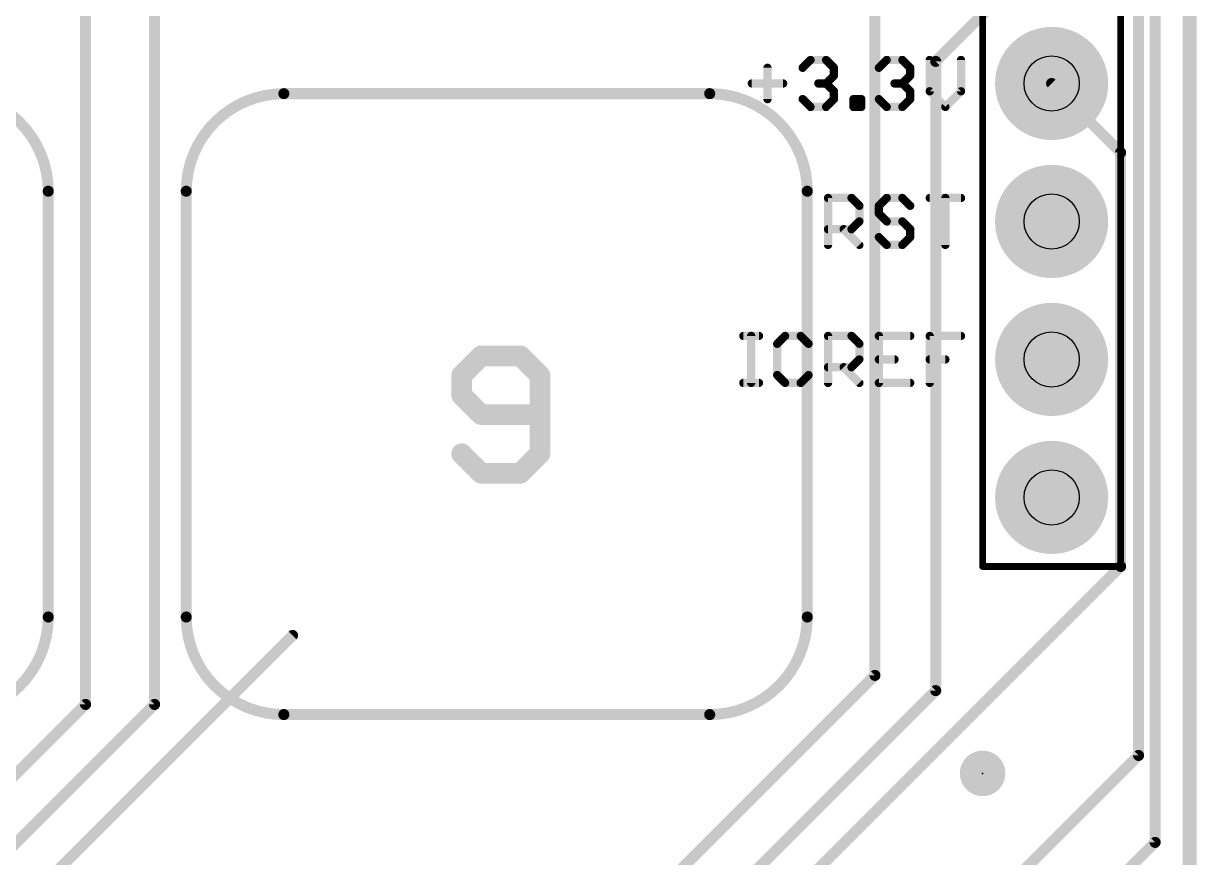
# Model space of a CAD drawing. Extents: x -25 to 82, y -26 to 60.
# Drawn here: x 31.88 to 53.47, y 12.42 to 27.77 of the extents above; entities that cross this region are included whole.
import ezdxf

# ---------------------------------------------------------------- set-up
doc = ezdxf.new("R2010")
doc.units = 0
for name, color, linetype in [('1', 12, 'CONTINUOUS'), ('16', 132, 'CONTINUOUS'), ('17', 110, 'CONTINUOUS'), ('20', 53, 'CONTINUOUS'), ('21', 53, 'CONTINUOUS'), ('23', 53, 'CONTINUOUS'), ('29', 253, 'CONTINUOUS'), ('30', 253, 'CONTINUOUS'), ('44', 253, 'CONTINUOUS'), ('51', 53, 'CONTINUOUS')]:
    doc.layers.add(name, color=color, linetype=linetype)

# ---------------------------------------------------------------- blocks, each defined once
blk = doc.blocks.new('PIE')
at = {"const_width": 0.5}
blk.add_lwpolyline([(0, -0.25, 1), (0, 0.25, 1), (0, -0.25)], format="xyb", dxfattribs=at)
blk = doc.blocks.new('ROUNDP')
at = {"const_width": 0.5}
blk.add_lwpolyline([(0, -0.25, 1), (0, 0.25, 1), (0, -0.25)], format="xyb", dxfattribs=at)

msp = doc.modelspace()

# ---------------------------------------------------------------- linework, layer by layer
at = {"layer": '1', "const_width": 0.2032}
for points in [[(47.5488, 15.7734), (47.5488, 51.3588)], [(52.4002, 14.3002), (52.4002, 50.4444)], [(33.02, 15.24), (33.02, 40.64)], [(48.6664, 27.0764), (50.8, 29.21)], [(34.29, 15.24), (34.29, 27.94)], [(48.6664, 15.494), (48.6664, 27.0764)], [(44.507, 26.4828), (36.669, 26.4828)], [(32.333, 16.8488), (32.333, 24.6868)], [(34.873, 24.6868), (34.873, 16.8488)], [(46.303, 16.8488), (46.303, 24.6868)], [(31.115, 10.795), (36.83, 16.51)], [(42.1386, 10.3632), (47.5488, 15.7734)], [(43.0022, 9.8298), (48.6664, 15.494)], [(30.48, 12.7), (33.02, 15.24)], [(30.48, 11.43), (34.29, 15.24)], [(36.669, 15.0528), (44.507, 15.0528)], [(45.5422, 7.4422), (52.4002, 14.3002)]]:
    msp.add_lwpolyline(points, dxfattribs=at)
at = {"layer": '1'}
for points, const_width in [([(48.7172, 27.0764, 1), (48.6156, 27.0764)], 0.1016), ([(48.6305, 27.1123, 1), (48.7023, 27.0405)], 0.1016), ([(32.333, 24.6868, 0.4142), (30.537, 26.4828)], 0.2032), ([(36.669, 26.4828, 0.4142), (34.873, 24.6868)], 0.2032), ([(36.669, 26.5336, 1), (36.669, 26.432)], 0.1016), ([(36.669, 26.432, 1), (36.669, 26.5336)], 0.1016), ([(46.303, 24.6868, 0.4142), (44.507, 26.4828)], 0.2032), ([(44.507, 26.5336, 1), (44.507, 26.432)], 0.1016), ([(44.507, 26.432, 1), (44.507, 26.5336)], 0.1016), ([(32.3838, 24.6868, 1), (32.2822, 24.6868)], 0.1016), ([(32.2822, 24.6868, 1), (32.3838, 24.6868)], 0.1016), ([(34.9238, 24.6868, 1), (34.8222, 24.6868)], 0.1016), ([(34.8222, 24.6868, 1), (34.9238, 24.6868)], 0.1016), ([(46.3538, 24.6868, 1), (46.2522, 24.6868)], 0.1016), ([(46.2522, 24.6868, 1), (46.3538, 24.6868)], 0.1016), ([(30.537, 15.0528, 0.4142), (32.333, 16.8488)], 0.2032), ([(32.3838, 16.8488, 1), (32.2822, 16.8488)], 0.1016), ([(32.2822, 16.8488, 1), (32.3838, 16.8488)], 0.1016), ([(34.873, 16.8488, 0.4142), (36.669, 15.0528)], 0.2032), ([(34.9238, 16.8488, 1), (34.8222, 16.8488)], 0.1016), ([(34.8222, 16.8488, 1), (34.9238, 16.8488)], 0.1016), ([(44.507, 15.0528, 0.4142), (46.303, 16.8488)], 0.2032), ([(46.3538, 16.8488, 1), (46.2522, 16.8488)], 0.1016), ([(46.2522, 16.8488, 1), (46.3538, 16.8488)], 0.1016), ([(36.8659, 16.4741, 1), (36.7941, 16.5459)], 0.1016), ([(47.498, 15.7734, 1), (47.5996, 15.7734)], 0.1016), ([(47.5847, 15.7375, 1), (47.5129, 15.8093)], 0.1016), ([(48.7023, 15.4581, 1), (48.6305, 15.5299)], 0.1016), ([(33.0559, 15.2041, 1), (32.9841, 15.2759)], 0.1016), ([(34.3259, 15.2041, 1), (34.2541, 15.2759)], 0.1016), ([(48.6156, 15.494, 1), (48.7172, 15.494)], 0.1016), ([(32.9692, 15.24, 1), (33.0708, 15.24)], 0.1016), ([(34.2392, 15.24, 1), (34.3408, 15.24)], 0.1016), ([(36.669, 15.1036, 1), (36.669, 15.002)], 0.1016), ([(36.669, 15.002, 1), (36.669, 15.1036)], 0.1016), ([(44.507, 15.1036, 1), (44.507, 15.002)], 0.1016), ([(44.507, 15.002, 1), (44.507, 15.1036)], 0.1016), ([(52.3494, 14.3002, 1), (52.451, 14.3002)], 0.1016), ([(52.4361, 14.2643, 1), (52.3643, 14.3361)], 0.1016)]:
    msp.add_lwpolyline(points, format="xyb", dxfattribs=dict(at, const_width=const_width))
at = {"layer": '16', "const_width": 0.2032}
for points in [[(52.705, 29.845), (52.705, 12.7)], [(52.07, 25.4), (50.8, 26.67)], [(52.07, 17.78), (52.07, 25.4)], [(45.72, 11.43), (52.07, 17.78)], [(52.705, 12.7), (45.085, 5.08)]]:
    msp.add_lwpolyline(points, dxfattribs=at)
at = {"layer": '16', "const_width": 0.1016}
for points in [[(50.8359, 26.7059, 1), (50.7641, 26.6341)], [(52.1208, 25.4, 1), (52.0192, 25.4)], [(52.0341, 25.3641, 1), (52.1059, 25.4359)], [(52.0192, 17.78, 1), (52.1208, 17.78)], [(52.1059, 17.7441, 1), (52.0341, 17.8159)], [(52.6542, 12.7, 1), (52.7558, 12.7)], [(52.7409, 12.6641, 1), (52.6691, 12.7359)]]:
    msp.add_lwpolyline(points, format="xyb", dxfattribs=at)
at = {"layer": '20', "const_width": 0.2032}
msp.add_lwpolyline([(53.34, 57.15), (53.34, 2.54)], dxfattribs=at)
at = {"layer": '21'}
for points, const_width in [([(45.5702, 26.9585), (45.5702, 26.3823)], 0.1524), ([(46.2176, 26.9585), (46.3616, 27.1025)], 0.1524), ([(46.3616, 27.1025), (46.6498, 27.1025)], 0.1524), ([(46.6498, 27.1025), (46.7938, 26.9585)], 0.1524), ([(46.7938, 26.9585), (46.7938, 26.8144)], 0.1524), ([(47.6209, 26.9585), (47.7649, 27.1025)], 0.1524), ([(47.7649, 27.1025), (48.053, 27.1025)], 0.1524), ([(48.053, 27.1025), (48.1971, 26.9585)], 0.1524), ([(48.1971, 26.9585), (48.1971, 26.8144)], 0.1524), ([(48.5564, 27.1025), (48.5564, 26.5263)], 0.1524), ([(49.1326, 26.5263), (49.1326, 27.1025)], 0.1524), ([(46.7938, 26.8144), (46.6498, 26.6704)], 0.1524), ([(48.1971, 26.8144), (48.053, 26.6704)], 0.1524), ([(45.2821, 26.6704), (45.8583, 26.6704)], 0.1524), ([(46.6498, 26.6704), (46.5057, 26.6704)], 0.1524), ([(46.6498, 26.6704), (46.7938, 26.5263)], 0.1524), ([(46.7938, 26.5263), (46.7938, 26.3823)], 0.1524), ([(48.053, 26.6704), (47.909, 26.6704)], 0.1524), ([(48.053, 26.6704), (48.1971, 26.5263)], 0.1524), ([(48.1971, 26.5263), (48.1971, 26.3823)], 0.1524), ([(48.5564, 26.5263), (48.8445, 26.2382)], 0.1524), ([(48.8445, 26.2382), (49.1326, 26.5263)], 0.1524), ([(46.3616, 26.2382), (46.2176, 26.3823)], 0.1524), ([(46.7938, 26.3823), (46.6498, 26.2382)], 0.1524), ([(47.1531, 26.2382), (47.1531, 26.3823)], 0.1524), ([(47.1531, 26.3823), (47.2972, 26.3823)], 0.1524), ([(47.2972, 26.3823), (47.2972, 26.2382)], 0.1524), ([(47.7649, 26.2382), (47.6209, 26.3823)], 0.1524), ([(48.1971, 26.3823), (48.053, 26.2382)], 0.1524), ([(46.6498, 26.2382), (46.3616, 26.2382)], 0.1524), ([(47.2972, 26.2382), (47.1531, 26.2382)], 0.1524), ([(48.053, 26.2382), (47.7649, 26.2382)], 0.1524), ([(46.6853, 23.6982), (46.6853, 24.5625)], 0.1524), ([(46.6853, 24.5625), (47.1175, 24.5625)], 0.1524), ([(47.1175, 24.5625), (47.2616, 24.4185)], 0.1524), ([(47.7649, 24.5625), (47.6209, 24.4185)], 0.1524), ([(48.053, 24.5625), (47.7649, 24.5625)], 0.1524), ([(48.1971, 24.4185), (48.053, 24.5625)], 0.1524), ([(48.5564, 24.5625), (49.1326, 24.5625)], 0.1524), ([(48.8445, 23.6982), (48.8445, 24.5625)], 0.1524), ([(47.2616, 24.4185), (47.2616, 24.1304)], 0.1524), ([(47.6209, 24.4185), (47.6209, 24.2744)], 0.1524), ([(47.2616, 24.1304), (47.1175, 23.9863)], 0.1524), ([(47.6209, 24.2744), (47.7649, 24.1304)], 0.1524), ([(47.7649, 24.1304), (48.053, 24.1304)], 0.1524), ([(48.053, 24.1304), (48.1971, 23.9863)], 0.1524), ([(47.1175, 23.9863), (46.6853, 23.9863)], 0.1524), ([(46.9735, 23.9863), (47.2616, 23.6982)], 0.1524), ([(48.1971, 23.9863), (48.1971, 23.8423)], 0.1524), ([(47.7649, 23.6982), (47.6209, 23.8423)], 0.1524), ([(48.053, 23.6982), (47.7649, 23.6982)], 0.1524), ([(48.1971, 23.8423), (48.053, 23.6982)], 0.1524), ([(45.1261, 22.0225), (45.4143, 22.0225)], 0.1524), ([(45.2702, 21.1582), (45.2702, 22.0225)], 0.1524), ([(45.8939, 22.0225), (45.7498, 21.8785)], 0.1524), ([(46.182, 22.0225), (45.8939, 22.0225)], 0.1524), ([(46.326, 21.8785), (46.182, 22.0225)], 0.1524), ([(46.6853, 21.1582), (46.6853, 22.0225)], 0.1524), ([(46.6853, 22.0225), (47.1175, 22.0225)], 0.1524), ([(47.1175, 22.0225), (47.2616, 21.8785)], 0.1524), ([(48.1971, 22.0225), (47.6209, 22.0225)], 0.1524), ([(47.6209, 22.0225), (47.6209, 21.1582)], 0.1524), ([(48.5564, 21.1582), (48.5564, 22.0225)], 0.1524), ([(48.5564, 22.0225), (49.1326, 22.0225)], 0.1524), ([(40.3016, 21.6553), (39.9415, 21.2952)], 0.381), ([(41.0219, 21.6553), (40.3016, 21.6553)], 0.381), ([(41.3821, 21.2952), (41.0219, 21.6553)], 0.381), ([(45.7498, 21.8785), (45.7498, 21.3023)], 0.1524), ([(46.326, 21.3023), (46.326, 21.8785)], 0.1524), ([(47.2616, 21.8785), (47.2616, 21.5904)], 0.1524), ([(47.2616, 21.5904), (47.1175, 21.4463)], 0.1524), ([(47.6209, 21.5904), (47.909, 21.5904)], 0.1524), ([(48.5564, 21.5904), (48.8445, 21.5904)], 0.1524), ([(39.9415, 21.2952), (39.9415, 20.9351)], 0.381), ([(41.3821, 19.8546), (41.3821, 21.2952)], 0.381), ([(45.7498, 21.3023), (45.8939, 21.1582)], 0.1524), ([(46.182, 21.1582), (46.326, 21.3023)], 0.1524), ([(47.1175, 21.4463), (46.6853, 21.4463)], 0.1524), ([(46.9735, 21.4463), (47.2616, 21.1582)], 0.1524), ([(45.1261, 21.1582), (45.4143, 21.1582)], 0.1524), ([(45.8939, 21.1582), (46.182, 21.1582)], 0.1524), ([(47.6209, 21.1582), (48.1971, 21.1582)], 0.1524), ([(39.9415, 20.9351), (40.3016, 20.5749)], 0.381), ([(40.3016, 20.5749), (41.3821, 20.5749)], 0.381), ([(39.9415, 19.8546), (40.3016, 19.4945)], 0.381), ([(41.0219, 19.4945), (41.3821, 19.8546)], 0.381), ([(40.3016, 19.4945), (41.0219, 19.4945)], 0.381)]:
    msp.add_lwpolyline(points, dxfattribs=dict(at, const_width=const_width))
for points, const_width in [([(45.6083, 26.9585, 1), (45.5321, 26.9585)], 0.0762), ([(46.1906, 26.9854, 1), (46.2445, 26.9315)], 0.0762), ([(46.3616, 27.1406, 1), (46.3616, 27.0644)], 0.0762), ([(46.3886, 27.0756, 1), (46.3347, 27.1295)], 0.0762), ([(46.6767, 27.1295, 1), (46.6228, 27.0756)], 0.0762), ([(46.6498, 27.0644, 1), (46.6498, 27.1406)], 0.0762), ([(46.8319, 26.9585, 1), (46.7557, 26.9585)], 0.0762), ([(46.7669, 26.9315, 1), (46.8207, 26.9854)], 0.0762), ([(47.5939, 26.9854, 1), (47.6478, 26.9315)], 0.0762), ([(47.7649, 27.1406, 1), (47.7649, 27.0644)], 0.0762), ([(47.7919, 27.0756, 1), (47.738, 27.1295)], 0.0762), ([(48.08, 27.1295, 1), (48.0261, 27.0756)], 0.0762), ([(48.053, 27.0644, 1), (48.053, 27.1406)], 0.0762), ([(48.2352, 26.9585, 1), (48.159, 26.9585)], 0.0762), ([(48.1701, 26.9315, 1), (48.224, 26.9854)], 0.0762), ([(48.5945, 27.1025, 1), (48.5183, 27.1025)], 0.0762), ([(49.1707, 27.1025, 1), (49.0945, 27.1025)], 0.0762), ([(46.7557, 26.8144, 1), (46.8319, 26.8144)], 0.0762), ([(46.8207, 26.7875, 1), (46.7669, 26.8414)], 0.0762), ([(48.159, 26.8144, 1), (48.2352, 26.8144)], 0.0762), ([(48.224, 26.7875, 1), (48.1701, 26.8414)], 0.0762), ([(45.2821, 26.7085, 1), (45.2821, 26.6323)], 0.0762), ([(45.8583, 26.6323, 1), (45.8583, 26.7085)], 0.0762), ([(46.5057, 26.7085, 1), (46.5057, 26.6323)], 0.0762), ([(46.6767, 26.6973, 1), (46.6228, 26.6434)], 0.0762), ([(46.6228, 26.6973, 1), (46.6767, 26.6434)], 0.0762), ([(46.6498, 26.6323, 1), (46.6498, 26.7085)], 0.0762), ([(46.8319, 26.5263, 1), (46.7557, 26.5263)], 0.0762), ([(46.7669, 26.4994, 1), (46.8207, 26.5533)], 0.0762), ([(47.909, 26.7085, 1), (47.909, 26.6323)], 0.0762), ([(48.08, 26.6973, 1), (48.0261, 26.6434)], 0.0762), ([(48.0261, 26.6973, 1), (48.08, 26.6434)], 0.0762), ([(48.053, 26.6323, 1), (48.053, 26.7085)], 0.0762), ([(48.2352, 26.5263, 1), (48.159, 26.5263)], 0.0762), ([(48.1701, 26.4994, 1), (48.224, 26.5533)], 0.0762), ([(48.5833, 26.5533, 1), (48.5294, 26.4994)], 0.0762), ([(48.5183, 26.5263, 1), (48.5945, 26.5263)], 0.0762), ([(49.0945, 26.5263, 1), (49.1707, 26.5263)], 0.0762), ([(49.1595, 26.4994, 1), (49.1057, 26.5533)], 0.0762), ([(45.5321, 26.3823, 1), (45.6083, 26.3823)], 0.0762), ([(46.2445, 26.4092, 1), (46.1906, 26.3553)], 0.0762), ([(46.7557, 26.3823, 1), (46.8319, 26.3823)], 0.0762), ([(46.8207, 26.3553, 1), (46.7669, 26.4092)], 0.0762), ([(47.1912, 26.3823, 1), (47.115, 26.3823)], 0.0762), ([(47.1531, 26.4204, 1), (47.1531, 26.3442)], 0.0762), ([(47.3353, 26.3823, 1), (47.2591, 26.3823)], 0.0762), ([(47.2972, 26.3442, 1), (47.2972, 26.4204)], 0.0762), ([(47.6478, 26.4092, 1), (47.5939, 26.3553)], 0.0762), ([(48.159, 26.3823, 1), (48.2352, 26.3823)], 0.0762), ([(48.224, 26.3553, 1), (48.1701, 26.4092)], 0.0762), ([(46.3616, 26.2763, 1), (46.3616, 26.2001)], 0.0762), ([(46.3347, 26.2113, 1), (46.3886, 26.2651)], 0.0762), ([(46.6228, 26.2651, 1), (46.6767, 26.2113)], 0.0762), ([(46.6498, 26.2001, 1), (46.6498, 26.2763)], 0.0762), ([(47.1531, 26.2763, 1), (47.1531, 26.2001)], 0.0762), ([(47.115, 26.2382, 1), (47.1912, 26.2382)], 0.0762), ([(47.2591, 26.2382, 1), (47.3353, 26.2382)], 0.0762), ([(47.2972, 26.2001, 1), (47.2972, 26.2763)], 0.0762), ([(47.7649, 26.2763, 1), (47.7649, 26.2001)], 0.0762), ([(47.738, 26.2113, 1), (47.7919, 26.2651)], 0.0762), ([(48.0261, 26.2651, 1), (48.08, 26.2113)], 0.0762), ([(48.053, 26.2001, 1), (48.053, 26.2763)], 0.0762), ([(48.8175, 26.2651, 1), (48.8714, 26.2113)], 0.0762), ([(48.8175, 26.2113, 1), (48.8714, 26.2651)], 0.0762), ([(46.7234, 24.5625, 1), (46.6472, 24.5625)], 0.0762), ([(46.6853, 24.6006, 1), (46.6853, 24.5244)], 0.0762), ([(47.1445, 24.5895, 1), (47.0906, 24.5356)], 0.0762), ([(47.1175, 24.5244, 1), (47.1175, 24.6006)], 0.0762), ([(47.7649, 24.6006, 1), (47.7649, 24.5244)], 0.0762), ([(47.7919, 24.5356, 1), (47.738, 24.5895)], 0.0762), ([(48.08, 24.5895, 1), (48.0261, 24.5356)], 0.0762), ([(48.053, 24.5244, 1), (48.053, 24.6006)], 0.0762), ([(48.5564, 24.6006, 1), (48.5564, 24.5244)], 0.0762), ([(48.8826, 24.5625, 1), (48.8064, 24.5625)], 0.0762), ([(49.1326, 24.5244, 1), (49.1326, 24.6006)], 0.0762), ([(47.2997, 24.4185, 1), (47.2235, 24.4185)], 0.0762), ([(47.2346, 24.3915, 1), (47.2885, 24.4454)], 0.0762), ([(47.5939, 24.4454, 1), (47.6478, 24.3915)], 0.0762), ([(47.659, 24.4185, 1), (47.5828, 24.4185)], 0.0762), ([(48.1701, 24.3915, 1), (48.224, 24.4454)], 0.0762), ([(47.2885, 24.1034, 1), (47.2346, 24.1573)], 0.0762), ([(47.6478, 24.3014, 1), (47.5939, 24.2475)], 0.0762), ([(47.5828, 24.2744, 1), (47.659, 24.2744)], 0.0762), ([(47.7649, 24.1685, 1), (47.7649, 24.0923)], 0.0762), ([(47.738, 24.1034, 1), (47.7919, 24.1573)], 0.0762), ([(48.08, 24.1573, 1), (48.0261, 24.1034)], 0.0762), ([(48.053, 24.0923, 1), (48.053, 24.1685)], 0.0762), ([(46.6853, 24.0244, 1), (46.6853, 23.9482)], 0.0762), ([(47.0004, 24.0133, 1), (46.9465, 23.9594)], 0.0762), ([(47.0906, 24.0133, 1), (47.1445, 23.9594)], 0.0762), ([(47.1175, 23.9482, 1), (47.1175, 24.0244)], 0.0762), ([(47.2235, 24.1304, 1), (47.2997, 24.1304)], 0.0762), ([(48.2352, 23.9863, 1), (48.159, 23.9863)], 0.0762), ([(48.1701, 23.9594, 1), (48.224, 24.0133)], 0.0762), ([(47.2346, 23.6713, 1), (47.2885, 23.7251)], 0.0762), ([(47.6478, 23.8692, 1), (47.5939, 23.8153)], 0.0762), ([(47.7649, 23.7363, 1), (47.7649, 23.6601)], 0.0762), ([(47.738, 23.6713, 1), (47.7919, 23.7251)], 0.0762), ([(48.0261, 23.7251, 1), (48.08, 23.6713)], 0.0762), ([(48.053, 23.6601, 1), (48.053, 23.7363)], 0.0762), ([(48.159, 23.8423, 1), (48.2352, 23.8423)], 0.0762), ([(48.224, 23.8153, 1), (48.1701, 23.8692)], 0.0762), ([(46.6472, 23.6982, 1), (46.7234, 23.6982)], 0.0762), ([(48.8064, 23.6982, 1), (48.8826, 23.6982)], 0.0762), ([(45.1261, 22.0606, 1), (45.1261, 21.9844)], 0.0762), ([(45.3083, 22.0225, 1), (45.2321, 22.0225)], 0.0762), ([(45.4143, 21.9844, 1), (45.4143, 22.0606)], 0.0762), ([(45.8939, 22.0606, 1), (45.8939, 21.9844)], 0.0762), ([(45.9208, 21.9956, 1), (45.8669, 22.0495)], 0.0762), ([(46.2089, 22.0495, 1), (46.155, 21.9956)], 0.0762), ([(46.182, 21.9844, 1), (46.182, 22.0606)], 0.0762), ([(46.7234, 22.0225, 1), (46.6472, 22.0225)], 0.0762), ([(46.6853, 22.0606, 1), (46.6853, 21.9844)], 0.0762), ([(47.1445, 22.0495, 1), (47.0906, 21.9956)], 0.0762), ([(47.1175, 21.9844, 1), (47.1175, 22.0606)], 0.0762), ([(47.6209, 22.0606, 1), (47.6209, 21.9844)], 0.0762), ([(47.659, 22.0225, 1), (47.5828, 22.0225)], 0.0762), ([(48.1971, 21.9844, 1), (48.1971, 22.0606)], 0.0762), ([(48.5945, 22.0225, 1), (48.5183, 22.0225)], 0.0762), ([(48.5564, 22.0606, 1), (48.5564, 21.9844)], 0.0762), ([(49.1326, 21.9844, 1), (49.1326, 22.0606)], 0.0762), ([(40.3016, 21.7506, 1), (40.3016, 21.5601)], 0.1905), ([(40.369, 21.588, 1), (40.2343, 21.7227)], 0.1905), ([(41.0893, 21.7227, 1), (40.9546, 21.588)], 0.1905), ([(41.0219, 21.5601, 1), (41.0219, 21.7506)], 0.1905), ([(45.7879, 21.8785, 1), (45.7117, 21.8785)], 0.0762), ([(45.7229, 21.9054, 1), (45.7768, 21.8515)], 0.0762), ([(46.3641, 21.8785, 1), (46.2879, 21.8785)], 0.0762), ([(46.2991, 21.8515, 1), (46.353, 21.9054)], 0.0762), ([(47.2997, 21.8785, 1), (47.2235, 21.8785)], 0.0762), ([(47.2346, 21.8515, 1), (47.2885, 21.9054)], 0.0762), ([(47.2235, 21.5904, 1), (47.2997, 21.5904)], 0.0762), ([(47.2885, 21.5634, 1), (47.2346, 21.6173)], 0.0762), ([(47.6209, 21.6285, 1), (47.6209, 21.5523)], 0.0762), ([(47.909, 21.5523, 1), (47.909, 21.6285)], 0.0762), ([(48.5564, 21.6285, 1), (48.5564, 21.5523)], 0.0762), ([(48.8445, 21.5523, 1), (48.8445, 21.6285)], 0.0762), ([(40.0368, 21.2952, 1), (39.8463, 21.2952)], 0.1905), ([(39.8741, 21.3626, 1), (40.0089, 21.2279)], 0.1905), ([(41.4773, 21.2952, 1), (41.2868, 21.2952)], 0.1905), ([(41.3147, 21.2279, 1), (41.4494, 21.3626)], 0.1905), ([(45.7768, 21.3292, 1), (45.7229, 21.2753)], 0.0762), ([(46.353, 21.2753, 1), (46.2991, 21.3292)], 0.0762), ([(46.6853, 21.4844, 1), (46.6853, 21.4082)], 0.0762), ([(47.0004, 21.4733, 1), (46.9465, 21.4194)], 0.0762), ([(47.0906, 21.4733, 1), (47.1445, 21.4194)], 0.0762), ([(47.1175, 21.4082, 1), (47.1175, 21.4844)], 0.0762), ([(45.1261, 21.1963, 1), (45.1261, 21.1201)], 0.0762), ([(45.2321, 21.1582, 1), (45.3083, 21.1582)], 0.0762), ([(45.4143, 21.1201, 1), (45.4143, 21.1963)], 0.0762), ([(45.7117, 21.3023, 1), (45.7879, 21.3023)], 0.0762), ([(45.8939, 21.1963, 1), (45.8939, 21.1201)], 0.0762), ([(45.8669, 21.1313, 1), (45.9208, 21.1851)], 0.0762), ([(46.155, 21.1851, 1), (46.2089, 21.1313)], 0.0762), ([(46.182, 21.1201, 1), (46.182, 21.1963)], 0.0762), ([(46.2879, 21.3023, 1), (46.3641, 21.3023)], 0.0762), ([(46.6472, 21.1582, 1), (46.7234, 21.1582)], 0.0762), ([(47.2346, 21.1313, 1), (47.2885, 21.1851)], 0.0762), ([(47.6209, 21.1963, 1), (47.6209, 21.1201)], 0.0762), ([(47.5828, 21.1582, 1), (47.659, 21.1582)], 0.0762), ([(48.1971, 21.1201, 1), (48.1971, 21.1963)], 0.0762), ([(48.5183, 21.1582, 1), (48.5945, 21.1582)], 0.0762), ([(40.0089, 21.0024, 1), (39.8741, 20.8677)], 0.1905), ([(39.8463, 20.9351, 1), (40.0368, 20.9351)], 0.1905), ([(40.3016, 20.6702, 1), (40.3016, 20.4797)], 0.1905), ([(40.2343, 20.5076, 1), (40.369, 20.6423)], 0.1905), ([(41.3821, 20.4797, 1), (41.3821, 20.6702)], 0.1905), ([(40.0089, 19.922, 1), (39.8741, 19.7873)], 0.1905), ([(41.2868, 19.8546, 1), (41.4773, 19.8546)], 0.1905), ([(41.4494, 19.7873, 1), (41.3147, 19.922)], 0.1905), ([(40.3016, 19.5898, 1), (40.3016, 19.3993)], 0.1905), ([(40.2343, 19.4271, 1), (40.369, 19.5619)], 0.1905), ([(40.9546, 19.5619, 1), (41.0893, 19.4271)], 0.1905), ([(41.0219, 19.3993, 1), (41.0219, 19.5898)], 0.1905)]:
    msp.add_lwpolyline(points, format="xyb", dxfattribs=dict(at, const_width=const_width))
at = {"layer": '23'}
msp.add_point((49.53, 13.97), dxfattribs=at)
at = {"layer": '44'}
for centre in [(50.8, 26.67), (50.8, 24.13), (50.8, 21.59), (50.8, 19.05)]:
    msp.add_circle(centre, 0.508, dxfattribs=at)
at = {"layer": '51'}
for points, const_width in [([(53.34, 2.54), (53.34, 57.15)], 0.254), ([(49.53, 38.1), (49.53, 17.78)], 0.127), ([(52.07, 17.78), (52.07, 38.1)], 0.127), ([(49.53, 17.78), (52.07, 17.78)], 0.127)]:
    msp.add_lwpolyline(points, dxfattribs=dict(at, const_width=const_width))
at = {"layer": '51', "const_width": 0.0635}
for points in [[(49.4982, 17.78, 1), (49.5618, 17.78)], [(49.53, 17.8117, 1), (49.53, 17.7483)], [(52.0382, 17.78, 1), (52.1018, 17.78)], [(52.07, 17.7483, 1), (52.07, 17.8117)]]:
    msp.add_lwpolyline(points, format="xyb", dxfattribs=at)

# ---------------------------------------------------------------- block references
at = {"layer": '1', "xscale": 0.635, "yscale": 0.635}
msp.add_blockref('PIE', (49.53, 13.97), dxfattribs=at)
at = {"layer": '17', "xscale": 1.8796, "yscale": 1.8796, "rotation": 90}
for p in [(50.8, 26.67), (50.8, 26.67), (50.8, 24.13), (50.8, 24.13), (50.8, 21.59), (50.8, 21.59), (50.8, 19.05), (50.8, 19.05)]:
    msp.add_blockref('ROUNDP', p, dxfattribs=at)
at = {"layer": '29', "xscale": 2.0828, "yscale": 2.0828, "rotation": 90}
for p in [(50.8, 26.67), (50.8, 24.13), (50.8, 21.59), (50.8, 19.05)]:
    msp.add_blockref('ROUNDP', p, dxfattribs=at)
at = {"layer": '29', "xscale": 0.8382, "yscale": 0.8382}
msp.add_blockref('PIE', (49.53, 13.97), dxfattribs=at)
at = {"layer": '30', "xscale": 2.0828, "yscale": 2.0828, "rotation": 90}
for p in [(50.8, 26.67), (50.8, 24.13), (50.8, 21.59), (50.8, 19.05)]:
    msp.add_blockref('ROUNDP', p, dxfattribs=at)

doc.saveas('drawing.dxf')
